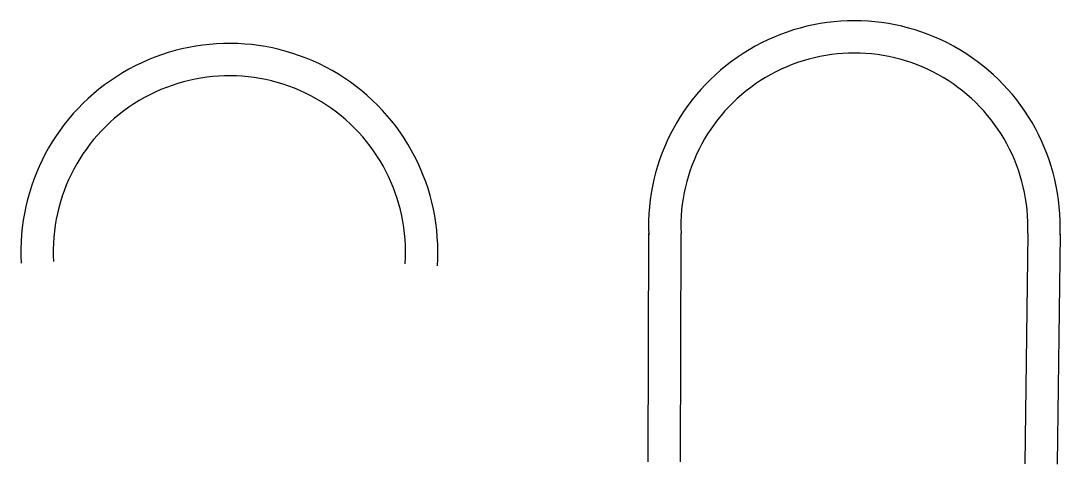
# Model space of a CAD drawing. Extents: x -35 to 126, y -43 to 26.
import ezdxf

# ---------------------------------------------------------------- set-up
doc = ezdxf.new("R2010")
doc.units = 0
doc.layers.get('0').update_dxf_attribs({"linetype": 'CONTINUOUS'})

msp = doc.modelspace()

# ---------------------------------------------------------------- linework, layer by layer
for p, q in [((62.25, -6.89), (62.11, -42.19)), ((67.25, -6.91), (67.11, -42.21)), ((120.82, -6.91), (120.38, -42.5)), ((125.82, -6.97), (125.38, -42.57))]:
    msp.add_line(p, q)
for centre, radius, start, end in [((94.04, -5.81), 31.81, 357.6587, 182.3413), ((-2.54, -9.73), 32.22, 356.1294, 183.1289), ((94.04, -5.81), 26.81, 357.6587, 182.3413), ((-2.54, -9.73), 27.22, 356.1294, 183.1289)]:
    msp.add_arc(centre, radius, start, end)

doc.saveas('drawing.dxf')
